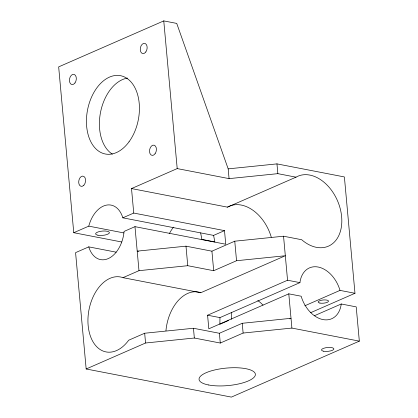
<?xml version="1.0" encoding="UTF-8"?>
<svg xmlns="http://www.w3.org/2000/svg" width="418" height="418" viewBox="0 0 418 418"><rect width="100%" height="100%" fill="white"/><g stroke="black" fill="none" stroke-linecap="round" stroke-linejoin="round"><path stroke-width="0.63" d="M121.659 241.98L73.761 232.706L58.666 66.875L163.767 20.9L176.73 23.408L228.181 168.862L276.962 163.887L344.39 176.939L354.976 293.284L340.006 290.39A27.75 19.291 66.4 0 0 318.197 267.039A27.75 19.291 66.4 0 0 299.931 282.631L219.962 317.607L219.873 324.269L228.442 320.522M231.3 319.274L231.389 312.612M73.761 232.706L88.773 226.138A27.75 17.99 -79 0 1 105.817 205.259A27.75 17.99 -79 0 1 122.835 217.825L133.739 213.06L131.513 188.575L177.206 168.585L229.069 178.627L277.85 173.653L296.007 177.169A38.158 26.527 66.4 0 1 341.642 216.733A38.158 26.527 66.4 0 1 301.697 239.733L283.545 236.217L234.764 241.191L211.921 251.187L185.984 246.165L137.203 251.14L138.483 251.385M116.183 252.179L88.762 246.871L75.574 252.639L86.165 368.984L231.389 397.1L359.334 341.135L356.214 306.885L341.245 303.985L314.425 315.721M133.739 213.06L224.503 230.631L225.741 244.227L134.977 226.655L124.073 231.426A27.75 17.99 -79 0 1 108.189 258.622A27.75 17.99 -79 0 1 88.762 246.871M131.513 188.575L227.465 207.15L296.007 177.169M122.835 217.825L213.603 235.397L224.503 230.631M289.826 318.835L291.017 318.312L242.236 323.286L219.387 333.282L193.456 328.261L144.675 333.235L128.687 340.231A38.158 24.735 -79 0 1 88.141 325.439A38.158 24.735 -79 0 1 122.991 277.667L138.985 270.671L187.76 265.696L213.697 270.718L236.541 260.722L285.322 255.748L200.786 292.725A38.158 24.735 -79 0 0 165.941 330.774M341.245 303.985A27.75 19.291 66.4 0 1 322.978 319.577A27.75 19.291 66.4 0 1 301.164 296.226L288.791 293.833L208.822 328.809L207.584 315.214L287.553 280.232L299.931 282.631M86.165 368.984L145.563 343L194.344 338.026L220.281 343.047L243.124 333.052L291.905 328.078L359.334 341.135M304.842 305.772L340.006 290.39M310.699 312.654L354.976 293.284M88.773 226.138L123.848 232.93M122.991 277.667L200.786 292.725M207.584 315.214L219.962 317.607M213.603 235.397L214.842 241.928L201.878 239.415L200.635 232.889M276.962 163.887L277.85 173.653M283.545 236.217L287.553 280.232M288.791 293.833L291.905 328.078M228.181 168.862L229.069 178.627M234.764 241.191L236.541 260.722M242.236 323.286L243.124 333.052M211.921 251.187L213.697 270.718M219.387 333.282L220.281 343.047M185.984 246.165L187.76 265.696M193.456 328.261L194.344 338.026M163.767 20.9L177.206 168.585M134.977 226.655L138.985 270.671M144.675 333.235L145.563 343M169.53 233.359A27.75 17.99 -79 0 1 173.569 227.146M257.775 300.558A27.75 19.291 66.4 0 1 262.99 305.124M227.465 207.15A38.158 26.527 66.4 0 1 271.277 237.178M112.348 154.143A39.893 25.864 -79 0 1 100.566 112.118A39.893 25.864 -79 0 1 127.495 78.098M319.922 303.081A5.204 1.615 -5.2 0 0 328.433 301.482A5.204 1.615 -5.2 0 0 321.693 300.176A5.204 1.615 -5.2 0 0 319.922 303.081M323.589 351.224A6.244 1.938 -5.2 0 0 333.799 349.312A6.244 1.938 -5.2 0 0 325.716 347.745A6.244 1.938 -5.2 0 0 323.589 351.224M208.603 384.978A28.272 8.783 -5.2 0 0 254.834 376.299A28.272 8.783 -5.2 0 0 218.227 369.214A28.272 8.783 -5.2 0 0 208.603 384.978M97.932 235.224A6.939 2.158 -5.2 0 0 109.281 233.092A6.939 2.158 -5.2 0 0 100.294 231.358A6.939 2.158 -5.2 0 0 97.932 235.224M155.073 153.772A5.204 3.375 -79 0 0 154.294 145.239A5.204 3.375 -79 0 0 149.539 151.755A5.204 3.375 -79 0 0 155.073 153.772M145.809 51.973A5.204 3.375 -79 0 0 145.03 43.441A5.204 3.375 -79 0 0 140.276 49.956A5.204 3.375 -79 0 0 145.809 51.973M129.037 141.801A39.893 25.864 -79 0 0 123.085 76.395A39.893 25.864 -79 0 0 86.651 126.34A39.893 25.864 -79 0 0 129.037 141.801M83.856 185.226A5.204 3.375 -79 0 0 83.882 176.422A5.204 3.375 -79 0 0 78.688 182.06A5.204 3.375 -79 0 0 83.856 185.226M74.979 82.952A5.204 3.375 -79 0 0 74.205 74.42A5.204 3.375 -79 0 0 69.451 80.935A5.204 3.375 -79 0 0 74.979 82.952"/></g></svg>
